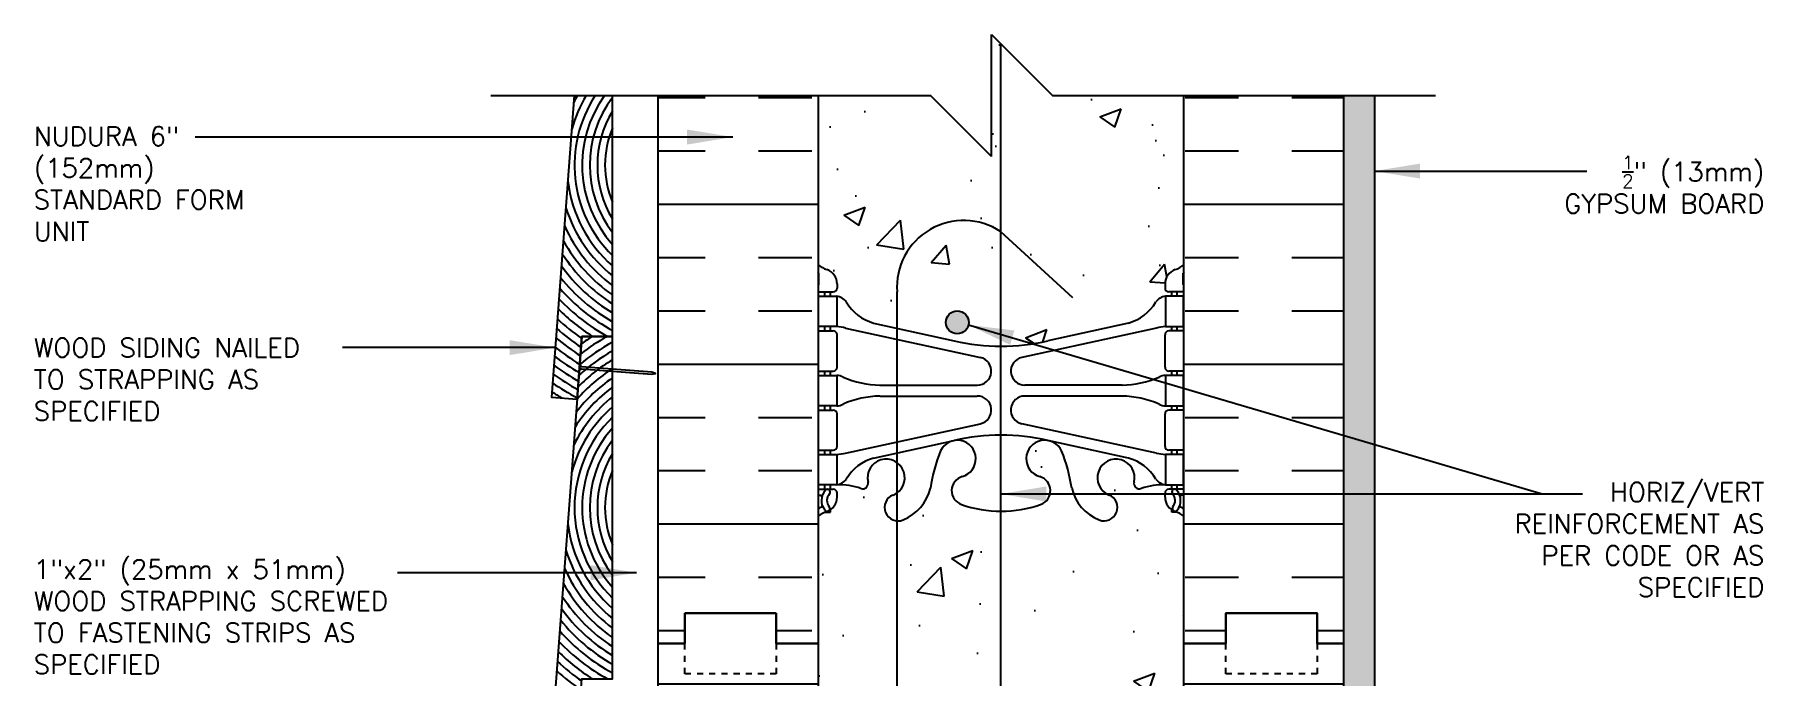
# Model space of a CAD drawing. Header units: inches. Extents: x 2813.3 to 2843.9, y 421.8 to 466.7.
# Drawn here: x 2814.37 to 2842.74, y 456.14 to 466.68 of the extents above; entities that cross this region are included whole.
import ezdxf

# ---------------------------------------------------------------- set-up
doc = ezdxf.new("R2010")
doc.units = ezdxf.units.IN
doc.header["$LTSCALE"] = 0.5
doc.header["$MEASUREMENT"] = 0
doc.linetypes.add('DASHED2', pattern=[0.375, 0.25, -0.125])
for name, color, linetype in [('HATCH', 12, 'CONTINUOUS'), ('line25', 2, 'CONTINUOUS'), ('LINE50', 5, 'CONTINUOUS'), ('LINE65', 3, 'CONTINUOUS'), ('LINE9', 9, 'CONTINUOUS'), ('TEXT', 4, 'CONTINUOUS'), ('Web_Edge', 9, 'CONTINUOUS')]:
    doc.layers.add(name, color=color, linetype=linetype)
doc.styles.add('DIM', font='romans.shx', dxfattribs={"width": 0.7})
doc.styles.get("Standard").update_dxf_attribs({"font": 'romans.shx'})
doc.dimstyles.new('ext_12', dxfattribs={"dimscale": 12, "dimtxt": 0.09375, "dimasz": 0.09375, "dimexe": 0.09375, "dimexo": 0.0625, "dimgap": 0.0625, "dimtad": 1, "dimdec": 1, "dimzin": 3, "dimdsep": 46, "dimlunit": 4, "dimtxsty": 'DIM', "dimcen": 0.09, "dimdle": 0.09375, "dimclrt": 4, "dimadec": 0, "dimazin": 0, "dimtfac": 1, "dimtdec": 1, "dimtmove": 2, "dimatfit": 3, "dimfxl": 1, "dimfrac": 2, "dimtolj": 1, "dimtzin": 0, "dimarcsym": 0})
pattern_1 = [(0, (0, -40.1028), (0, 2.625), []), (0, (0, -39.2278), (0, 2.625), [0.875, -0.875]), (0, (0, -38.3528), (0, 2.625), [0.875, -0.875])]

msp = doc.modelspace()

# ---------------------------------------------------------------- hatches: boundary and pattern name
at = {"layer": 'HATCH'}
h = msp.add_hatch(dxfattribs=at)
h.set_pattern_fill('AR-CONC', color=256, scale=0.5)
h.set_pattern_definition([(50, (0, 0), (3.586301, -0.3137607), [0.375, -4.125]), (355, (0, 0), (-0.6937567, 3.7609607), [0.3, -3.3]), (100.45144, (0.299, -0.026), (2.8925442, 3.4472), [0.318701, -3.5057106]), (46.1842, (0, 1), (5.3362067, -0.8275964), [0.5625, -6.1875]), (96.63564, (0.4447, 0.931), (4.67331, 4.870593), [0.478052, -5.258569]), (351.18416, (0, 1), (4.67331, 4.870593), [0.45, -4.95]), (21, (0.5, 0.75), (2.9845353, -2.0130945), [0.375, -4.125]), (326, (0.5, 0.75), (1.2165767, 3.62575), [0.3, -3.3]), (71.45144, (0.7487, 0.5822), (4.201112, 1.6126558), [0.318701, -3.5057106]), (37.5, (0, 0), (0.0607993, 1.66446927), [0, -3.26, 0, -3.35, 0, -3.3125]), (7.5, (0, 0), (1.3153477, 1.9720586), [0, -1.91, 0, -3.185, 0, -1.2625]), (327.5, (-1.115, 0), (2.6691122, -0.11277436), [0, -1.25, 0, -3.9, 0, -5.175]), (317.5, (-1.615, 0), (2.9159308, 0.500525), [0, -1.625, 0, -2.59, 0, -3.675])])
h.paths.add_polyline_path([(2832.769, 451.076, 0.196323), (2832.32, 451.422), (2830.998, 451.713, 0.057795), (2830.23, 451.802, 0.057795), (2829.461, 451.713), (2828.14, 451.422, 0.196323), (2827.69, 451.076, -0.188973), (2827.535, 450.981), (2827.43, 450.981), (2827.43, 450.911), (2827.477, 450.911, -0.414214), (2827.54, 450.849), (2827.54, 450.781, -0.317837), (2827.373, 450.545, 0.082415), (2827.23, 450.466), (2827.23, 447.321), (2828.667, 447.321), (2828.667, 448.908), (2828.73, 449.028), (2828.792, 448.908), (2828.792, 447.321), (2831.667, 447.321), (2831.667, 448.908), (2831.73, 449.028), (2831.792, 448.908), (2831.792, 447.321), (2833.23, 447.321), (2833.23, 450.466, 0.082415), (2833.086, 450.545, -0.317837), (2832.92, 450.781), (2832.92, 450.849, -0.414214), (2832.982, 450.911), (2833.03, 450.911), (2833.03, 450.981), (2832.925, 450.981, -0.188973)])
h.paths.add_polyline_path([(2833.23, 458.774, 0.064398), (2833.12, 458.84), (2833.03, 458.84), (2833.03, 458.882, -0.249069), (2832.92, 459.089), (2832.92, 459.156, -0.414214), (2832.982, 459.219), (2833.03, 459.219), (2833.03, 459.289), (2832.925, 459.289, 0.10046), (2832.531, 459.232, -0.601435), (2832.411, 459.337, 2.182095), (2832.001, 459.124, -1), (2831.838, 458.715, -0.24438), (2831.389, 459.236, 0.053157), (2831.224, 459.85, 0.223253), (2831.023, 460.015), (2831.004, 460.019, 0.955472), (2830.865, 459.426, -0.735593), (2830.878, 458.968, -0.082755), (2830.23, 458.859, -0.082755), (2829.581, 458.968, -0.735593), (2829.594, 459.426, 0.955472), (2829.455, 460.019), (2829.436, 460.015, 0.223253), (2829.236, 459.85, 0.053157), (2829.07, 459.236, -0.24438), (2828.621, 458.715, -1), (2828.458, 459.124, 2.182095), (2828.048, 459.337, -0.601435), (2827.928, 459.232, 0.10046), (2827.535, 459.289), (2827.43, 459.289), (2827.43, 459.219), (2827.477, 459.219, -0.414214), (2827.54, 459.156), (2827.54, 459.089, -0.249069), (2827.43, 458.882), (2827.43, 458.84), (2827.34, 458.84, 0.064398), (2827.23, 458.774), (2827.23, 456.685), (2827.23, 454.596, 0.064398), (2827.34, 454.53), (2827.43, 454.53), (2827.43, 454.488, -0.249069), (2827.54, 454.281), (2827.54, 454.214, -0.414214), (2827.477, 454.151), (2827.43, 454.151), (2827.43, 454.081), (2827.535, 454.081, 0.10046), (2827.928, 454.138, -0.601435), (2828.048, 454.033, 2.182095), (2828.458, 454.246, -1), (2828.621, 454.655, -0.24438), (2829.07, 454.134, 0.053157), (2829.236, 453.52, 0.223253), (2829.436, 453.355), (2829.455, 453.351, 0.955472), (2829.594, 453.944, -0.735593), (2829.581, 454.402, -0.082755), (2830.23, 454.51, -0.082755), (2830.878, 454.402, -0.735593), (2830.865, 453.944, 0.955472), (2831.004, 453.351), (2831.023, 453.355, 0.223253), (2831.224, 453.52, 0.053157), (2831.389, 454.134, -0.24438), (2831.838, 454.655, -1), (2832.001, 454.246, 2.182095), (2832.411, 454.033, -0.601435), (2832.531, 454.138, 0.10046), (2832.925, 454.081), (2833.03, 454.081), (2833.03, 454.151), (2832.982, 454.151, -0.414214), (2832.92, 454.214), (2832.92, 454.281, -0.249069), (2833.03, 454.488), (2833.03, 454.53), (2833.12, 454.53, 0.064398), (2833.23, 454.596), (2833.23, 456.685)])
h.paths.add_polyline_path([(2832.92, 462.521), (2832.92, 462.589, -0.317837), (2833.086, 462.825, 0.082415), (2833.23, 462.904), (2833.23, 465.685), (2831.073, 465.685), (2830.073, 466.685), (2830.073, 464.685), (2829.073, 465.685), (2827.23, 465.685), (2827.23, 462.904, 0.082415), (2827.373, 462.825, -0.317837), (2827.54, 462.589), (2827.54, 462.521, -0.414214), (2827.477, 462.459), (2827.43, 462.459), (2827.43, 462.389), (2827.535, 462.389, -0.188973), (2827.69, 462.294, 0.196323), (2828.14, 461.948), (2829.461, 461.657, 0.057795), (2830.23, 461.568, 0.057795), (2830.998, 461.657), (2832.32, 461.948, 0.196323), (2832.769, 462.294, -0.188973), (2832.925, 462.389), (2833.03, 462.389), (2833.03, 462.459), (2832.982, 462.459, -0.414214)])
h = msp.add_hatch(dxfattribs=at)
h.set_pattern_fill('INSUL', color=256, scale=7, style=0)
h.set_pattern_definition(pattern_1)
h.paths.add_polyline_path([(2824.605, 456.688), (2825.042, 456.688), (2825.042, 457.185), (2826.542, 457.185), (2826.542, 456.688), (2826.859, 456.688), (2826.98, 456.685), (2827.23, 456.685), (2827.23, 465.685), (2824.605, 465.685)])
h.paths.add_polyline_path([(2835.855, 465.685), (2833.23, 465.685), (2833.23, 456.685), (2833.48, 456.685), (2833.917, 456.685), (2833.917, 457.185), (2835.417, 457.185), (2835.417, 456.685), (2835.855, 456.685)])
h = msp.add_hatch(dxfattribs=at)
h.set_pattern_fill('AR-SAND', color=256, scale=0.25, style=0)
h.set_pattern_definition([(37.5, (0, -40.1028), (-0.01574834, 0.48170594), [0, -0.38, 0, -0.425, 0, -0.40625]), (7.5, (0, -40.1028), (0.44244418, 0.70553652), [0, -0.205, 0, -0.3425, 0, -0.13125]), (327.5, (-0.3075, -40.1028), (0.778535465, 0.001414763), [0, -0.125, 0, -0.45, 0, -0.5875]), (317.5, (-0.3075, -40.1028), (0.75153165, 0.21941889), [0, -0.0625, 0, -0.295, 0, -0.3375])])
h.paths.add_polyline_path([(2836.355, 465.685), (2835.855, 465.685), (2835.855, 462.666), (2836.355, 462.666)])
h.paths.add_polyline_path([(2836.355, 462.666), (2835.855, 462.666), (2835.855, 456.979), (2836.355, 456.979)])
h.paths.add_polyline_path([(2836.355, 456.979), (2835.855, 456.979), (2835.855, 456.685), (2835.855, 453.482), (2836.355, 453.754)])
h.paths.add_polyline_path([(2836.355, 453.754), (2835.855, 453.482), (2835.855, 447.455), (2835.855, 445.955), (2836.355, 445.955)])
h = msp.add_hatch(dxfattribs=at)
h.set_pattern_fill('INSUL', color=256, scale=7, style=0)
h.set_pattern_definition(pattern_1)
h.paths.add_polyline_path([(2827.23, 456.685), (2826.98, 456.685), (2826.542, 456.685), (2826.542, 456.185), (2825.042, 456.185), (2825.042, 456.685), (2824.605, 456.685), (2824.605, 447.321), (2827.23, 447.321)])
h.paths.add_polyline_path([(2835.855, 456.685), (2835.417, 456.685), (2835.417, 456.185), (2833.917, 456.185), (2833.917, 456.685), (2833.48, 456.685), (2833.23, 456.685), (2833.23, 447.321), (2834.542, 447.321), (2835.855, 447.321)])
at = {"layer": 'LINE65'}
msp.add_hatch(color=256, dxfattribs=at).paths.add_polyline_path([(2829.699, 461.958, 1), (2829.324, 461.958, 1)])

# ---------------------------------------------------------------- linework, layer by layer
at = {"layer": 'HATCH'}
for p, q in [((2830.103, 463.55), (2830.103, 463.55)), ((2833.211, 460.703), (2833.211, 460.703)), ((2832.315, 459.727), (2832.315, 459.727)), ((2833.207, 457.146), (2833.207, 457.146)), ((2824.605, 456.688), (2825.042, 456.688)), ((2826.542, 456.688), (2826.859, 456.688))]:
    msp.add_line(p, q, dxfattribs=at)
for centre, radius, start, end in [((2825.315, 464.542), 2.208, 148.8154, 164.5616), ((2825.315, 464.542), 2.333, 150.6557, 153.9093), ((2825.315, 464.542), 2.083, 146.7107, 225.4807), ((2825.315, 464.542), 1.958, 144.2745, 221.763), ((2825.315, 464.542), 1.833, 142.8224, 217.1776), ((2825.315, 464.542), 1.708, 148.7673, 211.2327), ((2825.315, 464.542), 1.583, 157.3059, 202.6941), ((2825.315, 464.542), 2.208, 186.8064, 228.5886), ((2825.315, 464.542), 2.333, 197.4586, 231.2426), ((2825.315, 464.542), 2.458, 203.8687, 233.545), ((2825.315, 464.542), 2.583, 208.6727, 235.5672), ((2825.315, 464.542), 2.833, 215.7978, 238.9661), ((2825.315, 464.542), 2.708, 212.5478, 237.3612), ((2825.315, 464.542), 2.958, 218.5917, 240.4119), ((2825.315, 464.542), 3.208, 223.2007, 241.2405), ((2825.315, 464.542), 3.083, 221.0354, 241.7224), ((2825.315, 464.542), 3.333, 225.1388, 237.5406), ((2825.315, 464.542), 3.583, 228.4771, 236.5696), ((2825.315, 464.542), 3.458, 226.8878, 235.4096), ((2825.315, 464.542), 3.833, 231.2638, 238.6305), ((2825.315, 464.542), 3.708, 229.9296, 237.6397), ((2825.315, 458.917), 2.958, 119.5881, 132.7762), ((2825.315, 458.917), 3.083, 118.2776, 130.3325), ((2825.315, 458.917), 3.208, 118.7595, 128.1673), ((2825.315, 458.917), 3.333, 122.4594, 126.2292), ((2825.315, 464.542), 4.083, 233.6347, 240.4119), ((2825.315, 464.542), 3.958, 232.4947, 239.5508), ((2825.315, 458.917), 2.708, 122.6388, 138.8202), ((2825.315, 458.917), 2.833, 121.0339, 135.5701), ((2825.315, 464.542), 4.333, 235.6817, 241.9593), ((2825.315, 464.542), 4.208, 234.6941, 241.2092), ((2825.315, 458.917), 2.458, 126.455, 147.4992), ((2825.315, 458.917), 2.583, 124.4328, 142.6953), ((2825.315, 464.542), 4.458, 236.605, 239.0987), ((2825.315, 458.917), 2.333, 128.7574, 153.9093), ((2825.315, 458.917), 2.208, 131.4114, 164.5616), ((2825.315, 458.917), 2.083, 134.5193, 225.4807), ((2825.315, 458.917), 1.958, 138.237, 221.763), ((2825.315, 458.917), 1.833, 142.8224, 217.1776), ((2825.315, 458.917), 1.708, 148.7673, 211.2327), ((2825.315, 458.917), 1.583, 157.3059, 202.6941), ((2825.315, 458.917), 2.208, 186.8064, 228.5886), ((2825.315, 458.917), 2.333, 197.4586, 231.2426), ((2825.315, 458.917), 2.458, 203.8687, 233.545), ((2825.315, 458.917), 2.583, 208.6727, 235.5672), ((2825.315, 458.917), 2.833, 215.7978, 238.9661), ((2825.315, 458.917), 2.708, 212.5478, 237.3612), ((2825.315, 458.917), 2.958, 218.5917, 240.4119), ((2825.315, 458.917), 3.208, 223.2007, 241.2405), ((2825.315, 458.917), 3.083, 221.0354, 241.7224), ((2825.315, 458.917), 3.458, 226.8878, 235.4096), ((2825.315, 458.917), 3.333, 225.1388, 237.5406), ((2825.315, 458.917), 3.583, 228.4771, 236.5696)]:
    msp.add_arc(centre, radius, start, end, dxfattribs=at)
at = {"layer": 'line25'}
for p, q in [((2827.23, 465.685), (2827.23, 456.685)), ((2833.23, 456.685), (2833.23, 465.685)), ((2827.23, 456.685), (2827.23, 447.321)), ((2833.23, 447.321), (2833.23, 456.685))]:
    msp.add_line(p, q, dxfattribs=at)
at = {"layer": 'LINE50'}
for p, q in [((2824.605, 456.685), (2824.605, 465.685)), ((2835.855, 456.685), (2835.855, 465.685)), ((2826.542, 457.185), (2825.042, 457.185)), ((2825.042, 457.185), (2825.042, 456.685)), ((2825.042, 456.685), (2825.042, 457.185)), ((2825.042, 457.185), (2826.542, 457.185)), ((2826.542, 456.685), (2826.542, 457.185)), ((2826.542, 457.185), (2826.542, 456.685)), ((2833.917, 456.685), (2833.917, 457.185)), ((2833.917, 457.185), (2835.417, 457.185)), ((2835.417, 457.185), (2835.417, 456.685)), ((2825.042, 456.685), (2824.605, 456.685)), ((2824.605, 447.321), (2824.605, 456.685)), ((2824.605, 456.685), (2825.042, 456.685)), ((2826.98, 456.685), (2826.542, 456.685)), ((2826.542, 456.685), (2826.98, 456.685)), ((2827.23, 456.685), (2826.98, 456.685)), ((2826.98, 456.685), (2827.23, 456.685)), ((2833.23, 456.685), (2833.48, 456.685)), ((2833.48, 456.685), (2833.917, 456.685)), ((2835.417, 456.685), (2835.855, 456.685))]:
    msp.add_line(p, q, dxfattribs=at)
msp.add_lwpolyline([(2835.855, 447.321), (2835.855, 456.685), (2835.417, 456.685), (2835.417, 457.185), (2833.917, 457.185), (2833.917, 456.685), (2833.48, 456.685), (2833.23, 456.685)], dxfattribs=at)
at = {"layer": 'LINE65'}
for p, q in [((2830.223, 466.535), (2830.223, 448.821)), ((2830.222, 463.449), (2831.402, 462.365)), ((2828.523, 449.997), (2828.523, 462.459))]:
    msp.add_line(p, q, dxfattribs=at)
msp.add_circle((2829.511, 461.958), 0.188, dxfattribs=at)
msp.add_arc((2829.616, 462.537), 1.095, 56.3696, 184.0932, dxfattribs=at)
at = {"layer": 'LINE9'}
for p, q in [((2830.073, 464.685), (2830.073, 466.685)), ((2830.073, 466.685), (2831.073, 465.685)), ((2821.857, 465.685), (2829.073, 465.685)), ((2830.073, 464.685), (2829.073, 465.685)), ((2831.073, 465.685), (2837.355, 465.685)), ((2836.355, 465.685), (2836.355, 445.321))]:
    msp.add_line(p, q, dxfattribs=at)
at = {"layer": 'LINE9', "linetype": 'DASHED2', "ltscale": 0.15}
for p, q in [((2825.042, 456.185), (2825.042, 456.685)), ((2825.042, 456.685), (2825.042, 456.685)), ((2826.542, 456.685), (2826.542, 456.685)), ((2826.542, 456.685), (2826.542, 456.185)), ((2826.542, 456.185), (2825.042, 456.185))]:
    msp.add_line(p, q, dxfattribs=at)
at = {"layer": 'LINE9'}
for points in [[(2823.229, 465.685), (2822.855, 460.729), (2823.277, 460.697), (2823.355, 461.729), (2823.855, 461.729), (2823.855, 465.685)], [(2823.855, 461.729), (2823.355, 461.729), (2822.855, 455.104), (2823.277, 455.072), (2823.355, 456.104), (2823.855, 456.104), (2823.855, 461.729)], [(2823.319, 461.26), (2823.312, 461.166), (2823.346, 461.195), (2824.499, 461.108), (2824.562, 461.119), (2824.501, 461.139), (2823.348, 461.226), (2823.319, 461.26)]]:
    msp.add_lwpolyline(points, dxfattribs=at)
at = {"layer": 'LINE9', "linetype": 'DASHED2', "ltscale": 0.15}
msp.add_lwpolyline([(2835.417, 456.685), (2835.417, 456.685), (2835.417, 456.185), (2833.917, 456.185), (2833.917, 456.685), (2833.917, 456.685)], dxfattribs=at)
at = {"layer": 'Web_Edge'}
for p, q in [((2827.24, 462.579), (2827.24, 462.765)), ((2827.54, 462.589), (2827.54, 462.521)), ((2832.92, 462.589), (2832.92, 462.521)), ((2833.22, 462.579), (2833.22, 462.765)), ((2827.23, 462.459), (2827.477, 462.459)), ((2827.34, 462.389), (2827.34, 462.459)), ((2827.43, 462.389), (2827.43, 462.459)), ((2833.23, 462.459), (2832.982, 462.459)), ((2833.03, 462.389), (2833.03, 462.459)), ((2833.12, 462.389), (2833.12, 462.459)), ((2827.23, 461.819), (2827.477, 461.819)), ((2827.34, 461.819), (2827.34, 461.889)), ((2827.43, 461.819), (2827.43, 461.889)), ((2827.54, 461.221), (2827.54, 461.756)), ((2827.679, 461.865), (2829.89, 461.383)), ((2828.14, 461.948), (2829.461, 461.657)), ((2832.781, 461.865), (2830.569, 461.383)), ((2832.32, 461.948), (2830.998, 461.657)), ((2832.92, 461.221), (2832.92, 461.756)), ((2833.23, 461.819), (2832.982, 461.819)), ((2833.03, 461.819), (2833.03, 461.889)), ((2833.12, 461.819), (2833.12, 461.889)), ((2827.23, 461.159), (2827.477, 461.159)), ((2827.34, 461.089), (2827.34, 461.159)), ((2827.43, 461.089), (2827.43, 461.159)), ((2828.244, 460.929), (2829.84, 460.929)), ((2832.215, 460.929), (2830.619, 460.929)), ((2833.23, 461.159), (2832.982, 461.159)), ((2833.03, 461.089), (2833.03, 461.159)), ((2833.12, 461.089), (2833.12, 461.159)), ((2828.244, 460.749), (2829.84, 460.749)), ((2832.215, 460.749), (2830.619, 460.749)), ((2827.23, 460.519), (2827.477, 460.519)), ((2827.34, 460.519), (2827.34, 460.589)), ((2827.43, 460.519), (2827.43, 460.589)), ((2827.54, 459.921), (2827.54, 460.456)), ((2832.92, 459.921), (2832.92, 460.456)), ((2833.23, 460.519), (2832.982, 460.519)), ((2833.03, 460.519), (2833.03, 460.589)), ((2833.12, 460.519), (2833.12, 460.589)), ((2827.679, 459.813), (2829.89, 460.294)), ((2832.781, 459.813), (2830.569, 460.294)), ((2827.23, 459.859), (2827.477, 459.859)), ((2827.34, 459.789), (2827.34, 459.859)), ((2827.43, 459.789), (2827.43, 459.859)), ((2828.14, 459.73), (2829.461, 460.02)), ((2832.32, 459.73), (2830.998, 460.02)), ((2833.23, 459.859), (2832.982, 459.859)), ((2833.03, 459.789), (2833.03, 459.859)), ((2833.12, 459.789), (2833.12, 459.859)), ((2827.23, 459.219), (2827.477, 459.219)), ((2827.34, 459.219), (2827.34, 459.289)), ((2827.43, 459.219), (2827.43, 459.289)), ((2833.23, 459.219), (2832.982, 459.219)), ((2833.03, 459.219), (2833.03, 459.289)), ((2833.12, 459.219), (2833.12, 459.289)), ((2827.23, 459.119), (2827.271, 459.119)), ((2827.54, 459.089), (2827.54, 459.156)), ((2832.92, 459.089), (2832.92, 459.156)), ((2833.23, 459.119), (2833.188, 459.119)), ((2827.34, 458.84), (2827.43, 458.84)), ((2827.43, 458.84), (2827.43, 458.882)), ((2833.03, 458.84), (2833.03, 458.882)), ((2833.12, 458.84), (2833.03, 458.84))]:
    msp.add_line(p, q, dxfattribs=at)
for points in [[(2827.235, 462.389), (2827.535, 462.389), (2827.535, 461.889), (2827.235, 461.889)], [(2833.225, 462.389), (2832.925, 462.389), (2832.925, 461.889), (2833.225, 461.889)], [(2827.235, 461.089), (2827.535, 461.089), (2827.535, 460.589), (2827.235, 460.589)], [(2833.225, 461.089), (2832.925, 461.089), (2832.925, 460.589), (2833.225, 460.589)], [(2827.235, 459.789), (2827.535, 459.789), (2827.535, 459.289), (2827.235, 459.289)], [(2833.225, 459.789), (2832.925, 459.789), (2832.925, 459.289), (2833.225, 459.289)]]:
    msp.add_lwpolyline(points, close=True, dxfattribs=at)
for centre, radius, start, end in [((2827.54, 463.296), 0.5, 231.6833, 250.5288), ((2832.92, 463.296), 0.5, 289.4712, 308.3167), ((2827.54, 463.296), 0.6, 238.8907, 238.927), ((2827.22, 462.765), 0.02, 360, 58.927), ((2827.29, 462.589), 0.25, 0, 70.5288), ((2833.17, 462.589), 0.25, 109.4712, 180), ((2833.24, 462.765), 0.02, 121.073, 180), ((2832.92, 463.296), 0.6, 301.073, 301.1093), ((2827.22, 462.579), 0.02, 299.988, 360), ((2827.477, 462.521), 0.0625, 270, 0), ((2827.492, 462.143), 0.25, 37.2777, 80.0823), ((2832.968, 462.143), 0.25, 99.9177, 142.7223), ((2832.982, 462.521), 0.0625, 180, 270), ((2833.24, 462.579), 0.02, 180, 240.012), ((2828.339, 462.671), 0.75, 210.155, 254.5838), ((2832.12, 462.671), 0.75, 285.4162, 329.845), ((2827.477, 461.756), 0.0625, 0, 90), ((2827.444, 460.893), 1, 76.4291, 84.7991), ((2833.015, 460.893), 1, 95.2009, 103.5709), ((2832.982, 461.756), 0.0625, 90, 180), ((2830.23, 464.924), 3.356, 256.7692, 270), ((2830.23, 464.924), 3.356, 270, 283.2308), ((2827.477, 461.221), 0.0625, 270, 0), ((2829.84, 461.159), 0.23, 270, 77.6055), ((2830.619, 461.159), 0.23, 102.3945, 270), ((2832.982, 461.221), 0.0625, 180, 270), ((2827.53, 460.87), 0.219, 60.4937, 88.92), ((2827.53, 460.87), 0.219, 60.4937, 88.92), ((2828.274, 462.529), 1.6, 246.5673, 268.9203), ((2828.274, 462.529), 1.6, 246.5673, 268.9203), ((2832.185, 462.529), 1.6, 271.0797, 293.4327), ((2832.185, 462.529), 1.6, 271.0797, 293.4327), ((2832.929, 460.87), 0.219, 91.08, 119.5063), ((2832.929, 460.87), 0.219, 91.08, 119.5063), ((2827.53, 460.807), 0.219, 271.08, 299.5063), ((2828.274, 459.149), 1.6, 91.0797, 113.4327), ((2829.84, 460.519), 0.23, 282.3945, 90), ((2830.619, 460.519), 0.23, 90, 257.6055), ((2832.185, 459.149), 1.6, 66.5673, 88.9203), ((2832.929, 460.807), 0.219, 240.4937, 268.92), ((2827.477, 460.456), 0.0625, 0, 90), ((2832.982, 460.456), 0.0625, 90, 180), ((2830.23, 456.753), 3.356, 90, 103.2308), ((2830.23, 456.753), 3.356, 76.7692, 90), ((2827.477, 459.921), 0.0625, 270, 0), ((2827.444, 460.785), 1, 275.2009, 283.5709), ((2832.033, 458.765), 3, 158.8016, 170.9727), ((2829.511, 459.719), 0.305, 285.7253, 154.6218), ((2830.948, 459.719), 0.305, 25.3782, 254.2747), ((2828.427, 458.765), 3, 9.0273, 21.1984), ((2833.015, 460.785), 1, 256.4291, 264.7991), ((2832.982, 459.921), 0.0625, 180, 270), ((2828.339, 459.007), 0.75, 105.4162, 149.845), ((2828.345, 459.407), 0.305, 291.8037, 193.3205), ((2832.115, 459.407), 0.305, 346.6795, 248.1963), ((2832.12, 459.007), 0.75, 30.155, 74.5838), ((2827.533, 459.034), 0.25, 137.5391, 219.8855), ((2827.382, 459.173), 0.045, 317.5391, 137.5391), ((2827.477, 459.156), 0.0625, 360, 90), ((2827.492, 459.535), 0.25, 279.9177, 322.7223), ((2827.591, 458.29), 1, 70.0933, 93.2121), ((2827.96, 459.316), 0.09, 251.1349, 13.3205), ((2828.345, 459.407), 0.745, 291.8037, 346.7348), ((2829.659, 459.195), 0.24, 105.7253, 251.077), ((2830.8, 459.195), 0.24, 288.923, 74.2747), ((2832.115, 459.407), 0.745, 193.2652, 248.1963), ((2832.499, 459.316), 0.09, 166.6795, 288.8651), ((2832.869, 458.29), 1, 86.7879, 109.9067), ((2832.968, 459.535), 0.25, 217.2777, 260.0823), ((2832.982, 459.156), 0.0625, 90, 180), ((2833.077, 459.173), 0.045, 42.4609, 222.4609), ((2832.926, 459.034), 0.25, 320.1145, 42.4609), ((2827.54, 458.382), 0.6, 114.9252, 121.1093), ((2827.271, 459.099), 0.02, 345.8459, 90), ((2827.278, 458.944), 0.02, 294.9252, 19.2084), ((2827.376, 458.903), 0.045, 218.552, 40.8121), ((2827.533, 459.034), 0.16, 137.5391, 219.9999), ((2827.29, 459.089), 0.25, 289.4712, 360), ((2828.54, 458.919), 0.22, 111.8037, 291.8037), ((2830.23, 460.859), 2, 251.077, 270), ((2830.23, 460.859), 2, 270, 288.923), ((2831.92, 458.919), 0.22, 248.1963, 68.1963), ((2833.17, 459.089), 0.25, 180, 250.5288), ((2833.084, 458.903), 0.045, 139.1879, 321.448), ((2832.926, 459.034), 0.16, 320.0001, 42.4609), ((2833.181, 458.944), 0.02, 160.7916, 245.0748), ((2833.188, 459.099), 0.02, 90, 194.1541), ((2832.92, 458.382), 0.6, 58.8907, 65.0748), ((2827.54, 458.382), 0.5, 109.4712, 128.3167), ((2832.92, 458.382), 0.5, 51.6833, 70.5288)]:
    msp.add_arc(centre, radius, start, end, dxfattribs=at)

# ---------------------------------------------------------------- texts
at = {"layer": 'TEXT', "char_height": 0.3125}
for s, insert, width, attachment_point in [('NUDURA 6" (152mm) STANDARD FORM UNIT ', (2814.361, 464.234), 4.4777, 4), ('\\A1;{\\H0.7x;\\S1/2;}" (13mm) GYPSUM BOARD', (2842.75, 464.223), 4.53432, 6), ('WOOD SIDING NAILED TO STRAPPING AS SPECIFIED', (2814.361, 461.022), 5.49815, 4), ('\\A1;{\\H1x;HORIZ/VERT REINFORCEMENT AS PER CODE OR AS SPECIFIED}', (2842.75, 458.391), 4.55316, 6), ('1"x2" (25mm x 51mm) WOOD STRAPPING SCREWED TO FASTENING STRIPS AS SPECIFIED', (2814.361, 457.123), 6.36184, 4)]:
    msp.add_mtext(s, dxfattribs=dict(at, insert=insert, width=width, attachment_point=attachment_point))

# ---------------------------------------------------------------- leaders
at = {"layer": 'TEXT'}
for points in [[(2825.83, 465.002), (2817.907, 465.002), (2817.011, 465.002)], [(2836.355, 464.443), (2838.478, 464.443), (2839.838, 464.443)], [(2829.694, 461.919), (2839.109, 459.141), (2839.771, 459.141)], [(2822.916, 461.544), (2820.165, 461.544), (2819.428, 461.544)], [(2830.223, 459.141), (2839.109, 459.141), (2839.771, 459.141)], [(2824.25, 457.848), (2821.607, 457.848), (2820.33, 457.848)]]:
    msp.add_leader(points, dimstyle='ext_12', override={"dimasz": 0.0625, "dimgap": 0.0625, "dimtad": 0}, dxfattribs=at)

doc.saveas('drawing.dxf')
